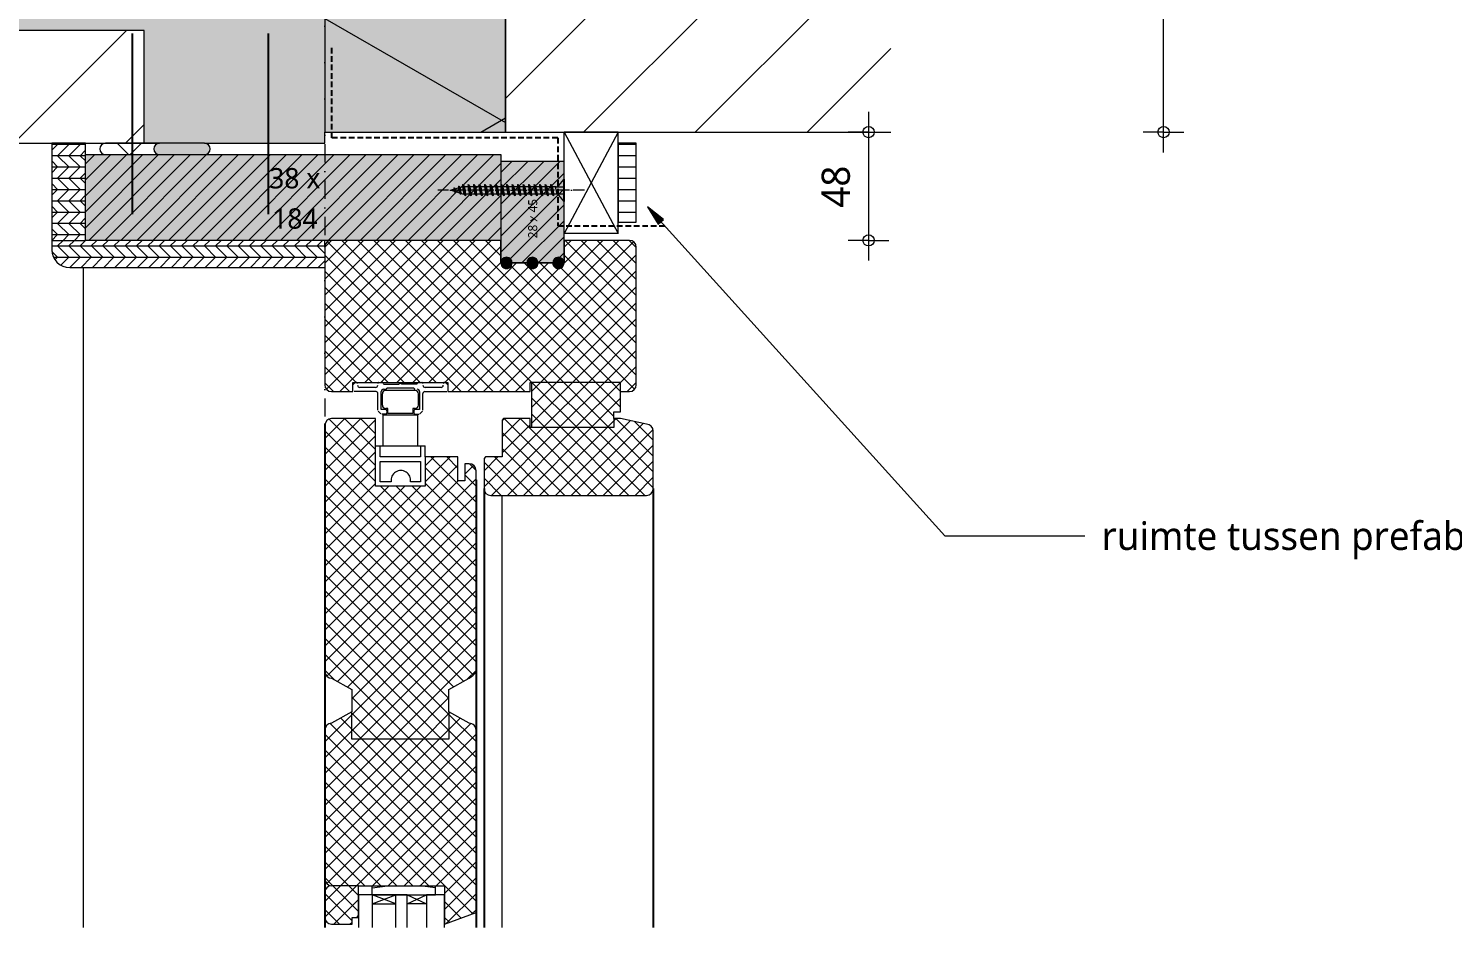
# Model space of a CAD drawing. Header units: millimetres. Extents: x -435 to 27166, y -19117 to 26500.
# Drawn here: x 7391 to 8021, y 18718 to 19116 of the extents above; entities that cross this region are included whole.
import ezdxf

# ---------------------------------------------------------------- set-up
doc = ezdxf.new("R2010")
doc.units = ezdxf.units.MM
for name, pattern in [('MV_hartlijn_staal', [6.6, 5, -0.8, 0, -0.8]), ('MV_hidden', [3.75, 2.5, -1.25]), ('MV_stramien', [16, 8, -4, 0, -4])]:
    doc.linetypes.add(name, pattern=pattern)
for name, color, linetype, lineweight in [('A-ANNO-DIMS', 211, 'Continuous', 13), ('A-ANNO-DIMS-5', 211, 'Continuous', 13), ('A-ANNO-NOTE', 131, 'Continuous', 18), ('A-DETL', 90, 'Continuous', 13), ('A-DETL-GENF', 92, 'Continuous', 18), ('A-DETL-MEDM', 33, 'Continuous', 18), ('G-ANNO-TEXT', 231, 'Continuous', 13)]:
    doc.layers.add(name, color=color, linetype=linetype, lineweight=lineweight)
doc.styles.add('Segoe UI_1', font='segoeui.ttf', dxfattribs={"height": 4})
doc.styles.add('Segoe UI_2', font='segoeui.ttf', dxfattribs={"height": 9})
doc.styles.add('Segoe UI_3', font='segoeui.ttf', dxfattribs={"height": 12.5})
doc.dimstyles.new('2_5_mm_4', dxfattribs={"dimscale": 304.8, "dimtxt": 13.092049, "dimasz": 0.016404, "dimexe": 0.029528, "dimexo": 0.0625, "dimgap": 0.014764, "dimtad": 1, "dimdec": 0, "dimzin": 0, "dimdsep": 46, "dimtxsty": 'Segoe UI_3', "dimblk1": 'DOTBLANK', "dimblk2": 'DOTBLANK', "dimsah": 1, "dimcen": 0.09, "dimdle": 0.029528, "dimazin": 0, "dimtfac": 1, "dimtdec": 4, "dimtix": 1, "dimtmove": 0, "dimatfit": 3, "dimfxl": 0.029528, "dimfxlon": 1, "dimtvp": 1, "dimtfill": 1, "dimtolj": 1, "dimtzin": 0, "dimarcsym": 2})
pattern_1 = [(45, (0, 0), (-24.74874, 24.74874), [])]
pattern_2 = [(0, (0, 0), (0, 5), [50, 0]), (45, (0, 0), (5.00065916, 0), [7.071, -7.071]), (315, (0, 0), (5.00065916, 0), [7.071, -7.071])]
pattern_3 = [(45, (0, 0), (-3.5355339, 3.5355339), []), (135, (0, 0), (-3.5355339, -3.5355339), [])]

# ---------------------------------------------------------------- blocks, each defined once
blk = doc.blocks.new('00 hout_rechthoekig_sls - Vuren 28x45-V75-Details Appartement')
at = {"layer": 'A-DETL-GENF', "lineweight": 13}
blk.add_hatch(color=256, dxfattribs=at).paths.add_polyline_path([(45, 5), (45, 11.5), (44.35, 11.59), (43.75, 11.83), (43.23, 12.23), (42.83, 12.75), (42.59, 13.35), (42.5, 14), (42.59, 14.65), (42.83, 15.25), (43.23, 15.77), (43.75, 16.17), (44.35, 16.41), (45, 16.5), (45, 23), (44.35, 23.09), (43.75, 23.33), (43.23, 23.73), (42.83, 24.25), (42.59, 24.85), (42.5, 25.5), (42.59, 26.15), (42.83, 26.75), (43.23, 27.27), (43.75, 27.67), (44.35, 27.91), (45, 28), (0, 28), (0, 0), (45, 0), (44.35, 0.09), (43.75, 0.33), (43.23, 0.73), (42.83, 1.25), (42.59, 1.85), (42.5, 2.5), (42.59, 3.15), (42.83, 3.75), (43.23, 4.27), (43.75, 4.67), (44.35, 4.91)])
at = {"layer": 'A-DETL-MEDM', "lineweight": 13}
h = blk.add_hatch(dxfattribs=at)
h.set_pattern_fill('FP_93', color=256, style=0, pattern_type=2)
h.set_pattern_definition([(135, (19057.443, -7599.883), (-3.5355339, -3.5355339), [])])
h.paths.add_polyline_path([(45, 5), (45, 11.5), (44.35, 11.59), (43.75, 11.83), (43.23, 12.23), (42.83, 12.75), (42.59, 13.35), (42.5, 14), (42.59, 14.65), (42.83, 15.25), (43.23, 15.77), (43.75, 16.17), (44.35, 16.41), (45, 16.5), (45, 23), (44.35, 23.09), (43.75, 23.33), (43.23, 23.73), (42.83, 24.25), (42.59, 24.85), (42.5, 25.5), (42.59, 26.15), (42.83, 26.75), (43.23, 27.27), (43.75, 27.67), (44.35, 27.91), (45, 28), (0, 28), (0, 0), (45, 0), (44.35, 0.09), (43.75, 0.33), (43.23, 0.73), (42.83, 1.25), (42.59, 1.85), (42.5, 2.5), (42.59, 3.15), (42.83, 3.75), (43.23, 4.27), (43.75, 4.67), (44.35, 4.91)])
at = {"layer": 'A-DETL-MEDM'}
for p, q in [((34.99, 28), (0, 28)), ((0, 28), (0, 0)), ((34.99, 28), (0, 28)), ((45, 28), (34.99, 28)), ((45, 28), (34.99, 28)), ((45, 16.5), (45, 23)), ((45, 16.5), (45, 23)), ((45, 16.5), (45, 23)), ((45, 5), (45, 11.5)), ((45, 5), (45, 11.5)), ((45, 5), (45, 11.5)), ((0, 0), (34.99, 0)), ((34.99, 0), (45, 0))]:
    blk.add_line(p, q, dxfattribs=at)
blk = doc.blocks.new('42 isolatie - Type 1-3765415-Details Appartement')
at = {"layer": 'A-DETL-GENF'}
blk.add_hatch(color=256, dxfattribs=at).paths.add_polyline_path([(0.28, 80.8), (0.28, 0.8), (235.28, 0.8), (235.28, 80.8), (176.12, 80.8)])
at = {"layer": 'A-DETL-GENF', "lineweight": 13}
h = blk.add_hatch(dxfattribs=at)
h.set_pattern_fill('FP_87', color=256, style=0, pattern_type=2)
h.set_pattern_definition([(60, (0, 0), (-69.282, 40), []), (120, (0, 0), (-69.282, -40), [])])
h.paths.add_polyline_path([(0.28, 80.8), (0.28, 0.8), (235.28, 0.8), (235.28, 80.8), (176.12, 80.8)])
at = {"layer": 'A-DETL-GENF'}
for p, q in [((235.28, 80.8), (0.28, 80.8)), ((0.28, 80.8), (0.28, 0.8)), ((235.28, 80.8), (0.28, 80.8)), ((0.28, 80.8), (0.28, 0.8)), ((235.28, 0.8), (235.28, 80.8)), ((235.28, 0.8), (235.28, 80.8)), ((0.28, 0.8), (235.28, 0.8))]:
    blk.add_line(p, q, dxfattribs=at)
blk = doc.blocks.new('00 hout_rechthoekig_sls - SLS 38x184-V78-Details Appartement')
at = {"layer": 'A-DETL-GENF', "lineweight": 13}
blk.add_hatch(color=256, dxfattribs=at).paths.add_polyline_path([(0, -38), (184, -38), (184, 0), (0, 0), (0, -10.53)])
at = {"layer": 'A-DETL-MEDM', "lineweight": 13}
h = blk.add_hatch(dxfattribs=at)
h.set_pattern_fill('FP_100', color=256, style=0, pattern_type=2)
h.set_pattern_definition([(45, (-7415.883, -19060.449), (-3.5355339, 3.5355339), [])])
h.paths.add_polyline_path([(0, -38), (184, -38), (184, 0), (0, 0), (0, -10.53)])
at = {"layer": 'A-DETL-MEDM'}
for p, q in [((0, 0), (32.74, 0)), ((0, -38), (0, 0)), ((32.74, 0), (52.74, 0)), ((52.74, 0), (184, 0)), ((184, 0), (184, -38)), ((184, 0), (184, -38)), ((184, 0), (184, -38)), ((109, -38), (0, -38)), ((109, -38), (0, -38)), ((184, -38), (109, -38)), ((184, -38), (109, -38))]:
    blk.add_line(p, q, dxfattribs=at)
blk = doc.blocks.new('28 schroeven 2D - Verzonken schroef 5_0x50mm-3138919-Details Appartement')
at = {"layer": 'A-DETL-GENF', "linetype": 'MV_hartlijn_staal', "lineweight": 13}
blk.add_line((0, 9.1), (0, -55.9), dxfattribs=at)
at = {"layer": 'A-DETL-GENF', "lineweight": 5}
for p, q in [((-4.9, 0), (4.9, 0)), ((-2.04, -2.4), (-4.9, 0)), ((4.9, 0), (2.04, -2.4)), ((-4.54, -0.3), (4.54, -0.3)), ((2.5, -4.74), (-2.5, -5.9)), ((-2.5, -5.9), (-1.75, -5.26)), ((-1.5, -4), (1.53, -3.26)), ((-1.5, -3.55), (-1.5, -45)), ((1.5, -45), (1.5, -3.55)), ((1.75, -5.38), (2.5, -4.74)), ((2.5, -7.17), (-2.5, -8.34)), ((-2.5, -8.34), (-1.75, -7.7)), ((2.5, -9.61), (-2.5, -10.77)), ((-2.5, -10.77), (-1.75, -10.13)), ((2.5, -12.05), (-2.5, -13.21)), ((-2.5, -13.21), (-1.75, -12.57)), ((1.75, -7.81), (2.5, -7.17)), ((1.75, -10.25), (2.5, -9.61)), ((1.75, -12.69), (2.5, -12.05)), ((2.5, -14.48), (-2.5, -15.65)), ((-2.5, -15.65), (-1.75, -15.01)), ((2.5, -16.92), (-2.5, -18.09)), ((-2.5, -18.09), (-1.75, -17.45)), ((1.75, -15.12), (2.5, -14.48)), ((1.75, -17.56), (2.5, -16.92)), ((2.5, -19.36), (-2.5, -20.52)), ((-2.5, -20.52), (-1.75, -19.88)), ((2.5, -21.8), (-2.5, -22.96)), ((-2.5, -22.96), (-1.75, -22.32)), ((2.5, -24.23), (-2.5, -25.4)), ((-2.5, -25.4), (-1.75, -24.76)), ((1.75, -20), (2.5, -19.36)), ((1.75, -22.44), (2.5, -21.8)), ((1.75, -24.87), (2.5, -24.23)), ((2.5, -26.67), (-2.5, -27.83)), ((-2.5, -27.83), (-1.75, -27.19)), ((2.5, -29.11), (-2.5, -30.27)), ((-2.5, -30.27), (-1.75, -29.63)), ((1.75, -27.31), (2.5, -26.67)), ((1.75, -29.75), (2.5, -29.11)), ((2.5, -31.54), (-2.5, -32.71)), ((-2.5, -32.71), (-1.75, -32.07)), ((2.5, -33.98), (-2.5, -35.15)), ((-2.5, -35.15), (-1.75, -34.51)), ((2.5, -36.42), (-2.5, -37.58)), ((-2.5, -37.58), (-1.75, -36.94)), ((1.75, -32.18), (2.5, -31.54)), ((1.75, -34.62), (2.5, -33.98)), ((1.75, -37.06), (2.5, -36.42)), ((2.5, -38.86), (-2.5, -40.02)), ((-2.5, -40.02), (-1.75, -39.38)), ((2.5, -41.29), (-2.5, -42.46)), ((-2.5, -42.46), (-1.75, -41.82)), ((2.5, -43.73), (-2.5, -44.89)), ((1.75, -39.5), (2.5, -38.86)), ((1.75, -41.93), (2.5, -41.29)), ((1.75, -44.37), (2.5, -43.73)), ((-2.5, -44.89), (-1.75, -44.25)), ((1.76, -45.84), (-1.76, -46.66)), ((-1.76, -46.66), (-1.01, -46.02)), ((-1.5, -45), (0, -50)), ((-1.02, -48.71), (-0.27, -48.07)), ((1.02, -48.23), (-1.02, -48.71)), ((0, -50), (1.5, -45)), ((0.27, -48.87), (1.02, -48.23)), ((1.01, -46.48), (1.76, -45.84))]:
    blk.add_line(p, q, dxfattribs=at)
at = {"layer": 'A-DETL-GENF'}
for p, q in [((-1.5, -3.55), (-1.5, 0)), ((1.5, -3.55), (1.5, 0))]:
    blk.add_line(p, q, dxfattribs=at)
at = {"layer": 'A-DETL-GENF', "lineweight": 5}
for centre, start, end in [((-3, -3.55), 360, 50), ((3, -3.55), 130, 180)]:
    blk.add_arc(centre, 1.5, start, end, dxfattribs=at)
for points in [[(-2.5, -5.9), (-1.83, -6.19), (1.75, -5.38)], [(-1.75, -5.26), (2.23, -4.46), (2.5, -4.74)], [(-2.5, -8.34), (-1.83, -8.63), (1.75, -7.81)], [(-2.5, -10.77), (-1.83, -11.07), (1.75, -10.25)], [(-1.75, -7.7), (2.23, -6.9), (2.5, -7.17)], [(-1.75, -10.13), (2.23, -9.33), (2.5, -9.61)], [(-1.75, -12.57), (2.23, -11.77), (2.5, -12.05)], [(-2.5, -13.21), (-1.83, -13.5), (1.75, -12.69)], [(-2.5, -15.65), (-1.83, -15.94), (1.75, -15.12)], [(-2.5, -18.09), (-1.83, -18.38), (1.75, -17.56)], [(-1.75, -15.01), (2.23, -14.21), (2.5, -14.48)], [(-1.75, -17.45), (2.23, -16.64), (2.5, -16.92)], [(-2.5, -20.52), (-1.83, -20.82), (1.75, -20)], [(-2.5, -22.96), (-1.83, -23.25), (1.75, -22.44)], [(-2.5, -25.4), (-1.83, -25.69), (1.75, -24.87)], [(-1.75, -19.88), (2.23, -19.08), (2.5, -19.36)], [(-1.75, -22.32), (2.23, -21.52), (2.5, -21.8)], [(-1.75, -24.76), (2.23, -23.96), (2.5, -24.23)], [(-2.5, -27.83), (-1.83, -28.13), (1.75, -27.31)], [(-2.5, -30.27), (-1.83, -30.56), (1.75, -29.75)], [(-1.75, -27.19), (2.23, -26.39), (2.5, -26.67)], [(-1.75, -29.63), (2.23, -28.83), (2.5, -29.11)], [(-1.75, -32.07), (2.23, -31.27), (2.5, -31.54)], [(-2.5, -32.71), (-1.83, -33), (1.75, -32.18)], [(-2.5, -35.15), (-1.83, -35.44), (1.75, -34.62)], [(-2.5, -37.58), (-1.83, -37.88), (1.75, -37.06)], [(-1.75, -34.51), (2.23, -33.7), (2.5, -33.98)], [(-1.75, -36.94), (2.23, -36.14), (2.5, -36.42)], [(-2.5, -40.02), (-1.83, -40.31), (1.75, -39.5)], [(-2.5, -42.46), (-1.83, -42.75), (1.75, -41.93)], [(-1.75, -39.38), (2.23, -38.58), (2.5, -38.86)], [(-1.75, -41.82), (2.23, -41.02), (2.5, -41.29)], [(-1.75, -44.25), (2.23, -43.45), (2.5, -43.73)], [(-2.5, -44.89), (-1.83, -45.19), (1.75, -44.37)], [(-1.76, -46.66), (-1.34, -46.87), (1.01, -46.48)], [(-1.02, -48.71), (-0.85, -48.85), (0.27, -48.87)], [(-1.01, -46.02), (1.59, -45.65), (1.76, -45.84)], [(-0.27, -48.07), (0.96, -48.13), (1.02, -48.23)]]:
    blk.add_open_spline(points, degree=2, dxfattribs=at)
blk = doc.blocks.new('31 driedubbel_glas - HR___-3132306-Details Appartement')
at = {"layer": 'A-DETL-GENF', "lineweight": 13}
for p, q in [((265, 0), (250.47, 0)), ((265, -21.5), (265, 0)), ((265, -6), (250.47, -6)), ((261, -6), (261, -16.5)), ((261, -16.5), (265, -6)), ((261, -6), (265, -16.5)), ((250.47, -16.5), (265, -16.5)), ((250.47, -21.5), (265, -21.5)), ((265, -21.5), (261, -30)), ((261, -21.5), (265, -30)), ((261, -30), (261, -21.5)), ((265, -21.5), (265, -30)), ((265, -30), (250.47, -30)), ((265, -30), (261, -30)), ((265, -38), (265, -30)), ((250.47, -38), (265, -38))]:
    blk.add_line(p, q, dxfattribs=at)
blk = doc.blocks.new('Repeating Detail - 00 g lijmbolletje s e-V14-Details Appartement')
at = {"layer": 'A-DETL-GENF'}
for points in [[(-25.5, 0), (-25.41, -0.65), (-25.17, -1.25), (-24.77, -1.77), (-24.25, -2.17), (-23.65, -2.41), (-23, -2.5), (-22.35, -2.41), (-21.75, -2.17), (-21.23, -1.77), (-20.83, -1.25), (-20.59, -0.65), (-20.5, 0), (-20.59, 0.65), (-20.83, 1.25), (-21.23, 1.77), (-21.75, 2.17), (-22.35, 2.41), (-23, 2.5), (-23.65, 2.41), (-24.25, 2.17), (-24.77, 1.77), (-25.17, 1.25), (-25.41, 0.65)], [(-14, 0), (-13.91, -0.65), (-13.67, -1.25), (-13.27, -1.77), (-12.75, -2.17), (-12.15, -2.41), (-11.5, -2.5), (-10.85, -2.41), (-10.25, -2.17), (-9.73, -1.77), (-9.33, -1.25), (-9.09, -0.65), (-9, 0), (-9.09, 0.65), (-9.33, 1.25), (-9.73, 1.77), (-10.25, 2.17), (-10.85, 2.41), (-11.5, 2.5), (-12.15, 2.41), (-12.75, 2.17), (-13.27, 1.77), (-13.67, 1.25), (-13.91, 0.65)], [(-2.5, 0), (-2.41, -0.65), (-2.17, -1.25), (-1.77, -1.77), (-1.25, -2.17), (-0.65, -2.41), (0, -2.5), (0.65, -2.41), (1.25, -2.17), (1.77, -1.77), (2.17, -1.25), (2.41, -0.65), (2.5, 0), (2.41, 0.65), (2.17, 1.25), (1.77, 1.77), (1.25, 2.17), (0.65, 2.41), (0, 2.5), (-0.65, 2.41), (-1.25, 2.17), (-1.77, 1.77), (-2.17, 1.25), (-2.41, 0.65)]]:
    blk.add_hatch(color=256, dxfattribs=at).paths.add_polyline_path(points)
for centre, start, end in [((-23, 0), 360, 180), ((-23, 0), 180, 360), ((-11.5, 0), 360, 180), ((-11.5, 0), 180, 360), ((0, 0), 360, 180), ((0, 0), 180, 360)]:
    blk.add_arc(centre, 2.5, start, end, dxfattribs=at)
blk = doc.blocks.new('DIMBLOCK307-Details Appartement')
at = {"layer": 'A-ANNO-DIMS-5'}
for p, q in [((7893.49, 19061.45), (7893.49, 19319.45)), ((7893.49, 19310.45), (7884.49, 19310.45)), ((7893.49, 19310.45), (7902.49, 19310.45)), ((7893.49, 19070.45), (7884.49, 19070.45)), ((7893.49, 19070.45), (7902.49, 19070.45))]:
    blk.add_line(p, q, dxfattribs=at)
for centre in [(7893.49, 19310.45), (7893.49, 19070.45)]:
    blk.add_circle(centre, 2.5, dxfattribs=at)
at = {"layer": 'A-ANNO-DIMS-5', "color": 0, "insert": (7872.69, 19176.17), "char_height": 12.5, "width": 34.2774, "attachment_point": 1, "rotation": 90, "line_spacing_factor": 1.142579, "style": 'Segoe UI_3', "bg_fill": 3, "box_fill_scale": 1.25, "bg_fill_color": 9, "bg_fill_true_color": 13158600, "bg_fill_transparency": 0}
blk.add_mtext('240', dxfattribs=at)
blk = doc.blocks.new('_DotBlank')
at = {"color": 0, "linetype": 'ByBlock', "lineweight": -2}
blk.add_line((-0.5, 0), (-1, 0), dxfattribs=at)
blk.add_circle((0, 0), 0.5, dxfattribs=at)
blk = doc.blocks.new('DIMBLOCK310-Details Appartement')
at = {"layer": 'A-ANNO-DIMS-5'}
for p, q in [((7762.8, 19079.45), (7762.8, 19013.45)), ((7762.8, 19070.45), (7753.8, 19070.45)), ((7762.8, 19070.45), (7771.8, 19070.45)), ((7762.8, 19022.45), (7753.8, 19022.45)), ((7762.8, 19022.45), (7771.8, 19022.45))]:
    blk.add_line(p, q, dxfattribs=at)
for centre in [(7762.8, 19070.45), (7762.8, 19022.45)]:
    blk.add_circle(centre, 2.5, dxfattribs=at)
at = {"layer": 'A-ANNO-DIMS-5', "color": 0, "insert": (7741.99, 19036.93), "char_height": 12.5, "width": 22.8516, "attachment_point": 1, "rotation": 90, "line_spacing_factor": 1.142579, "style": 'Segoe UI_3', "bg_fill": 3, "box_fill_scale": 1.25, "bg_fill_color": 9, "bg_fill_true_color": 13158600, "bg_fill_transparency": 0}
blk.add_mtext('48', dxfattribs=at)

msp = doc.modelspace()

# ---------------------------------------------------------------- hatches: boundary and pattern name
at = {"layer": 'A-DETL-GENF', "lineweight": 13}
h = msp.add_hatch(dxfattribs=at)
h.set_pattern_fill('FP_78', color=250, style=0, pattern_type=2)
h.set_pattern_definition(pattern_1)
h.paths.add_polyline_path([(7673.15, 19070.45), (7772.6, 19070.45), (7772.6, 19290.45), (7714.42, 19290.45), (7684.27, 19353.66), (7601.88, 19353.66), (7601.88, 19070.45)])
at = {"layer": 'A-DETL-GENF'}
for color, points in [(9, [(7469.27, 19065.45), (7521.88, 19065.45), (7521.88, 19305.45), (7037.29, 19305.45), (7037.29, 19115.45), (7441.88, 19115.45), (7441.88, 19065.45), (7468.62, 19065.45)]), (7, [(7468.62, 19060.45), (7469.27, 19060.53), (7469.87, 19060.78), (7470.39, 19061.18), (7470.79, 19061.7), (7471.04, 19062.3), (7471.12, 19062.95), (7471.04, 19063.6), (7470.79, 19064.2), (7470.39, 19064.72), (7469.87, 19065.11), (7469.27, 19065.36), (7468.62, 19065.45), (7448.62, 19065.45), (7447.97, 19065.36), (7447.37, 19065.11), (7446.85, 19064.72), (7446.46, 19064.2), (7446.21, 19063.6), (7446.12, 19062.95), (7446.21, 19062.3), (7446.46, 19061.7), (7446.85, 19061.18), (7447.37, 19060.78), (7447.97, 19060.53), (7448.62, 19060.45)])]:
    msp.add_hatch(color=color, dxfattribs=at).paths.add_polyline_path(points)
at = {"layer": 'A-DETL-GENF', "lineweight": 13}
h = msp.add_hatch(dxfattribs=at)
h.set_pattern_fill('FP_78', color=250, style=0, pattern_type=2)
h.set_pattern_definition(pattern_1)
h.paths.add_polyline_path([(7435.95, 19065.45), (7441.88, 19065.45), (7441.88, 19115.45), (7037.29, 19115.45), (7037.29, 19065.45), (7415.88, 19065.45)])
h = msp.add_hatch(dxfattribs=at)
h.set_pattern_fill('FP_11', color=254, style=0, pattern_type=2)
h.set_pattern_definition(pattern_2)
h.paths.add_polyline_path([(7415.88, 19022.45), (7415.88, 19065.45), (7400.88, 19065.45), (7400.88, 19022.45)])
h = msp.add_hatch(dxfattribs=at)
h.set_pattern_fill('FP_21', color=251, style=0, pattern_type=2)
h.set_pattern_definition([(45, (0, 0), (-10.606602, 10.606602), []), (135, (0, 0), (-10.606602, -10.606602), [])])
h.paths.add_polyline_path([(7424.72, 19060.45), (7448.62, 19060.45), (7447.97, 19060.53), (7447.37, 19060.78), (7446.85, 19061.18), (7446.46, 19061.7), (7446.21, 19062.3), (7446.12, 19062.95), (7446.21, 19063.6), (7446.46, 19064.2), (7446.85, 19064.72), (7447.37, 19065.11), (7447.97, 19065.36), (7448.62, 19065.45), (7424.72, 19065.45), (7424.07, 19065.36), (7423.47, 19065.11), (7422.95, 19064.72), (7422.56, 19064.2), (7422.31, 19063.6), (7422.22, 19062.95), (7422.31, 19062.3), (7422.56, 19061.7), (7422.95, 19061.18), (7423.47, 19060.78), (7424.07, 19060.53)])
h = msp.add_hatch(dxfattribs=at)
h.set_pattern_fill('FP_36', color=254, style=0, pattern_type=2)
h.set_pattern_definition([(0, (0, 0), (0, 5), [])])
h.paths.add_polyline_path([(7659.88, 19030.45), (7659.88, 19065.45), (7651.88, 19065.45), (7651.88, 19030.45)])
h = msp.add_hatch(dxfattribs=at)
h.set_pattern_fill('FP_11', color=254, style=0, pattern_type=2)
h.set_pattern_definition(pattern_2)
h.paths.add_polyline_path([(7521.88, 19010.45), (7521.88, 19022.45), (7400.88, 19022.45), (7400.88, 19018.45), (7401.16, 19016.38), (7401.96, 19014.45), (7403.23, 19012.79), (7404.88, 19011.52), (7406.81, 19010.72), (7408.88, 19010.45), (7435.95, 19010.45)])
h = msp.add_hatch(dxfattribs=at)
h.set_pattern_fill('FP_20', color=250, style=0, pattern_type=2)
h.set_pattern_definition(pattern_3)
h.paths.add_polyline_path([(7534.37, 18955.45), (7534.37, 18959.45), (7576.37, 18959.45), (7576.37, 18955.45), (7612.91, 18955.45), (7612.91, 18959.45), (7652.91, 18959.45), (7652.91, 18955.45), (7656.88, 18955.45), (7657.66, 18955.55), (7658.38, 18955.85), (7659, 18956.33), (7659.48, 18956.95), (7659.78, 18957.67), (7659.88, 18958.45), (7659.88, 19019.45), (7659.78, 19020.23), (7659.48, 19020.95), (7659, 19021.57), (7658.38, 19022.05), (7657.66, 19022.35), (7656.88, 19022.45), (7627.88, 19022.45), (7627.88, 19012.44), (7627.8, 19011.8), (7627.52, 19011.16), (7627.15, 19010.67), (7626.63, 19010.28), (7626.03, 19010.03), (7625.38, 19009.94), (7624.74, 19010.03), (7624.13, 19010.28), (7623.62, 19010.67), (7623.22, 19011.19), (7622.97, 19011.8), (7622.88, 19012.44), (7616.38, 19012.44), (7616.3, 19011.8), (7616.05, 19011.19), (7615.65, 19010.67), (7615.13, 19010.28), (7614.53, 19010.03), (7613.88, 19009.94), (7613.24, 19010.03), (7612.63, 19010.28), (7612.12, 19010.67), (7611.72, 19011.19), (7611.47, 19011.8), (7611.38, 19012.44), (7604.88, 19012.44), (7604.8, 19011.8), (7604.55, 19011.19), (7604.15, 19010.67), (7603.63, 19010.28), (7603.03, 19010.03), (7602.38, 19009.94), (7601.74, 19010.03), (7601.13, 19010.28), (7600.62, 19010.67), (7600.15, 19011.36), (7599.97, 19011.8), (7599.88, 19012.44), (7599.88, 19022.45), (7524.88, 19022.45), (7524.11, 19022.35), (7523.38, 19022.05), (7522.76, 19021.57), (7522.29, 19020.95), (7521.99, 19020.23), (7521.88, 19019.45), (7521.88, 18958.45), (7521.99, 18957.67), (7522.29, 18956.95), (7522.76, 18956.33), (7523.38, 18955.85), (7524.11, 18955.55), (7524.88, 18955.45)])
h = msp.add_hatch(dxfattribs=at)
h.set_pattern_fill('FP_20', color=250, style=0, pattern_type=2)
h.set_pattern_definition(pattern_3)
h.paths.add_polyline_path([(7613.41, 18939.45), (7649.91, 18939.45), (7649.91, 18946.45), (7652.91, 18946.45), (7652.91, 18959.45), (7613.41, 18959.45), (7613.41, 18940.95)])
h = msp.add_hatch(dxfattribs=at)
h.set_pattern_fill('FP_20', color=250, style=0, pattern_type=2)
h.set_pattern_definition(pattern_3)
h.paths.add_polyline_path([(7576.88, 18801.46), (7576.88, 18823.46), (7585.88, 18828.46), (7587.06, 18829.27), (7588.08, 18830.28), (7588.88, 18831.46), (7588.88, 18920.45), (7588.78, 18921.23), (7588.48, 18921.95), (7588, 18922.57), (7587.38, 18923.05), (7586.66, 18923.35), (7585.88, 18923.45), (7583.88, 18923.45), (7583.88, 18915.95), (7580.88, 18915.95), (7580.88, 18926.45), (7566.37, 18926.45), (7566.37, 18913.45), (7544.38, 18913.45), (7544.38, 18943.45), (7524.89, 18943.45), (7524.12, 18943.35), (7523.4, 18943.05), (7522.78, 18942.57), (7522.3, 18941.96), (7522, 18941.24), (7521.9, 18940.46), (7521.9, 18831.41), (7522, 18830.63), (7522.31, 18829.9), (7522.79, 18829.27), (7523.41, 18828.79), (7524.14, 18828.49), (7524.92, 18828.39), (7533.88, 18823.46), (7533.88, 18801.46), (7574.88, 18801.46)])
h = msp.add_hatch(dxfattribs=at)
h.set_pattern_fill('FP_20', color=250, style=0, pattern_type=2)
h.set_pattern_definition(pattern_3)
h.paths.add_polyline_path([(7595.41, 18909.45), (7664.41, 18909.45), (7665.19, 18909.55), (7665.91, 18909.85), (7666.53, 18910.33), (7667.01, 18910.95), (7667.31, 18911.67), (7667.41, 18912.45), (7667.41, 18937.95), (7667.31, 18938.73), (7667.01, 18939.45), (7666.53, 18940.07), (7665.91, 18940.55), (7665.19, 18940.85), (7664.41, 18940.95), (7652.91, 18943.45), (7649.91, 18943.45), (7649.91, 18939.45), (7612.91, 18939.45), (7612.91, 18943.45), (7601.11, 18943.45), (7600.41, 18942.75), (7600.41, 18926.45), (7593.11, 18926.45), (7592.41, 18925.75), (7592.41, 18912.45), (7592.51, 18911.67), (7592.81, 18910.95), (7593.29, 18910.33), (7593.91, 18909.85), (7594.63, 18909.55)])
h = msp.add_hatch(dxfattribs=at)
h.set_pattern_fill('FP_20', color=250, style=0, pattern_type=2)
h.set_pattern_definition(pattern_3)
h.paths.add_polyline_path([(7574.88, 18719.46), (7588.88, 18724.56), (7588.88, 18805.46), (7588.81, 18806.13), (7588.59, 18806.76), (7588.23, 18807.33), (7587.75, 18807.81), (7587.18, 18808.16), (7586.55, 18808.39), (7585.88, 18808.46), (7576.88, 18813.46), (7576.88, 18801.46), (7533.88, 18801.46), (7533.88, 18813.46), (7524.9, 18808.45), (7524.12, 18808.35), (7523.4, 18808.05), (7522.78, 18807.58), (7522.31, 18806.96), (7522.01, 18806.24), (7521.91, 18805.47), (7521.91, 18739.5), (7522.01, 18738.71), (7522.32, 18737.97), (7522.81, 18737.34), (7523.44, 18736.85), (7524.18, 18736.55), (7524.97, 18736.44), (7574.88, 18736.44)])
h = msp.add_hatch(dxfattribs=at)
h.set_pattern_fill('FP_20', color=250, style=0, pattern_type=2)
h.set_pattern_definition(pattern_3)
h.paths.add_polyline_path([(7533.93, 18719.44), (7533.93, 18722.44), (7536.88, 18722.44), (7536.88, 18736.44), (7524.88, 18736.44), (7524.11, 18736.34), (7523.38, 18736.04), (7522.76, 18735.56), (7522.29, 18734.94), (7521.99, 18734.22), (7521.88, 18733.44), (7521.88, 18722.44), (7521.99, 18721.67), (7522.29, 18720.94), (7522.76, 18720.32), (7523.38, 18719.84), (7524.11, 18719.54), (7524.88, 18719.44)])
at = {"layer": 'G-ANNO-TEXT'}
msp.add_hatch(color=7, dxfattribs=at).paths.add_polyline_path([(7664.77, 19037.3), (7669.62, 19029.56), (7671.98, 19031.69)])

# ---------------------------------------------------------------- linework, layer by layer
at = {"layer": 'A-DETL', "linetype": 'MV_stramien', "lineweight": 18}
msp.add_line((7521.88, 19709.02), (7521.88, 18717.93), dxfattribs=at)
at = {"layer": 'A-DETL', "lineweight": 18}
for p, q in [((7601.88, 19320.81), (7601.88, 19070.45)), ((7441.88, 19115.45), (7037.29, 19115.45)), ((7441.88, 19065.45), (7441.88, 19115.45)), ((7037.29, 19065.45), (7400.88, 19065.45)), ((7415.88, 19065.45), (7400.88, 19065.45)), ((7400.88, 19065.45), (7400.88, 19022.45)), ((7415.88, 19065.45), (7441.88, 19065.45)), ((7415.88, 19060.45), (7415.88, 19065.45)), ((7448.62, 19065.45), (7424.72, 19065.45)), ((7441.88, 19065.45), (7448.62, 19065.45)), ((7468.62, 19065.45), (7448.62, 19065.45)), ((7468.62, 19065.45), (7521.88, 19065.45)), ((7521.88, 19065.45), (7521.88, 19070.45)), ((7601.88, 19070.45), (7772.6, 19070.45)), ((7627.88, 19025.45), (7627.88, 19070.45)), ((7651.88, 19070.45), (7627.88, 19070.45)), ((7651.88, 19070.45), (7627.88, 19025.45)), ((7627.88, 19070.45), (7651.88, 19025.45)), ((7651.88, 19025.45), (7651.88, 19070.45)), ((7651.88, 19065.45), (7651.88, 19030.45)), ((7659.88, 19065.45), (7651.88, 19065.45)), ((7659.88, 19030.45), (7659.88, 19065.45)), ((7424.72, 19060.45), (7448.62, 19060.45)), ((7448.62, 19060.45), (7468.62, 19060.45)), ((7651.88, 19030.45), (7659.88, 19030.45)), ((7400.88, 19022.45), (7415.88, 19022.45)), ((7599.88, 19022.45), (7524.88, 19022.45)), ((7599.88, 19012.44), (7599.88, 19022.45)), ((7651.88, 19025.45), (7627.88, 19025.45)), ((7656.88, 19022.45), (7627.88, 19022.45)), ((7627.88, 19022.45), (7627.88, 19012.44)), ((7521.88, 19019.45), (7521.88, 18958.45)), ((7659.88, 18958.45), (7659.88, 19019.45)), ((7611.38, 19012.44), (7604.88, 19012.44)), ((7622.88, 19012.44), (7616.38, 19012.44)), ((7534.37, 18955.45), (7534.37, 18959.45)), ((7534.37, 18959.45), (7576.37, 18959.45)), ((7576.37, 18959.45), (7576.37, 18955.45)), ((7612.91, 18955.45), (7612.91, 18959.45)), ((7612.91, 18959.45), (7613.41, 18959.45)), ((7613.41, 18959.45), (7613.41, 18939.45)), ((7652.91, 18959.45), (7613.41, 18959.45)), ((7652.91, 18946.45), (7652.91, 18959.45)), ((7524.88, 18955.45), (7534.37, 18955.45)), ((7576.37, 18955.45), (7612.91, 18955.45)), ((7652.91, 18955.45), (7656.88, 18955.45)), ((7649.91, 18943.45), (7649.91, 18946.45)), ((7649.91, 18946.45), (7652.91, 18946.45)), ((7521.9, 18940.46), (7521.9, 18831.41)), ((7544.38, 18943.45), (7524.89, 18943.45)), ((7544.38, 18913.45), (7544.38, 18943.45)), ((7601.11, 18943.45), (7600.41, 18942.75)), ((7600.41, 18942.75), (7600.41, 18926.45)), ((7612.91, 18943.45), (7601.11, 18943.45)), ((7612.91, 18939.45), (7612.91, 18943.45)), ((7649.91, 18939.45), (7612.91, 18939.45)), ((7652.91, 18943.45), (7649.91, 18943.45)), ((7649.91, 18943.45), (7649.91, 18939.45)), ((7664.41, 18940.95), (7652.91, 18943.45)), ((7667.41, 18912.45), (7667.41, 18937.95)), ((7580.88, 18926.45), (7566.37, 18926.45)), ((7566.37, 18926.45), (7566.37, 18913.45)), ((7580.88, 18915.95), (7580.88, 18926.45)), ((7593.11, 18926.45), (7592.41, 18925.75)), ((7600.41, 18926.45), (7593.11, 18926.45)), ((7585.88, 18923.45), (7583.88, 18923.45)), ((7583.88, 18923.45), (7583.88, 18915.95)), ((7588.88, 18831.46), (7588.88, 18920.45)), ((7592.41, 18925.75), (7592.41, 18912.45)), ((7583.88, 18915.95), (7580.88, 18915.95)), ((7566.37, 18913.45), (7544.38, 18913.45)), ((7595.41, 18909.45), (7664.41, 18909.45)), ((7524.92, 18828.39), (7533.88, 18823.46)), ((7576.88, 18823.46), (7585.88, 18828.46)), ((7533.88, 18823.46), (7533.88, 18813.46)), ((7576.88, 18813.46), (7576.88, 18823.46)), ((7533.88, 18813.46), (7524.9, 18808.45)), ((7533.88, 18801.46), (7533.88, 18813.46)), ((7585.88, 18808.46), (7576.88, 18813.46)), ((7576.88, 18813.46), (7576.88, 18801.46)), ((7521.91, 18805.47), (7521.91, 18739.5)), ((7576.88, 18801.46), (7533.88, 18801.46)), ((7588.88, 18724.56), (7588.88, 18805.46)), ((7536.88, 18736.44), (7574.88, 18736.44)), ((7542.88, 18732.46), (7542.88, 18736.44)), ((7542.88, 18735.47), (7549.73, 18736.44)), ((7570.88, 18735.47), (7564.03, 18736.44)), ((7570.88, 18732.46), (7570.88, 18736.44)), ((7574.88, 18736.44), (7574.88, 18719.46)), ((7574.88, 18719.46), (7588.88, 18724.56)), ((7533.93, 18719.44), (7533.93, 18722.44)), ((7533.93, 18722.44), (7536.88, 18722.44))]:
    msp.add_line(p, q, dxfattribs=at)
at = {"layer": 'A-DETL', "lineweight": 25}
for p, q in [((7436.68, 19034.09), (7436.68, 19114.09)), ((7496.88, 19034.09), (7496.88, 19114.09)), ((7521.88, 18941.27), (7521.88, 18717.93)), ((7588.88, 18916.27), (7588.88, 18717.93)), ((7592.41, 18912.45), (7592.41, 18717.93)), ((7667.41, 18912.45), (7667.41, 18717.93)), ((7521.89, 18739.49), (7521.89, 18733.44)), ((7588.88, 18724.56), (7588.88, 18717.93)), ((7521.89, 18722.44), (7521.89, 18717.93))]:
    msp.add_line(p, q, dxfattribs=at)
at = {"layer": 'A-DETL', "linetype": 'MV_hidden', "lineweight": 25}
for p, q in [((7525.06, 19067.81), (7525.06, 19107.81)), ((7625.06, 19067.81), (7525.06, 19067.81)), ((7625.06, 19067.81), (7625.06, 19028.92)), ((7625.06, 19028.92), (7673.04, 19028.92))]:
    msp.add_line(p, q, dxfattribs=at)
at = {"layer": 'A-DETL'}
for p, q in [((7400.88, 19022.45), (7400.88, 19018.45)), ((7521.88, 19019.45), (7521.88, 19022.45)), ((7408.88, 19010.45), (7521.88, 19010.45)), ((7414.88, 19010.45), (7414.88, 18717.93)), ((7535.22, 18959.3), (7534.52, 18958.6)), ((7547.87, 18958.75), (7554.71, 18958.75)), ((7562.87, 18958.75), (7556.03, 18958.75)), ((7576.22, 18958.6), (7575.52, 18959.3)), ((7544.57, 18955.45), (7534.87, 18955.45)), ((7544.38, 18957.25), (7537.36, 18957.25)), ((7545.37, 18947.16), (7545.37, 18954.64)), ((7546.87, 18947.45), (7546.87, 18955.45)), ((7547.37, 18949.46), (7547.37, 18954.44)), ((7547.87, 18956.45), (7548.86, 18956.45)), ((7561.88, 18955.95), (7548.88, 18955.95)), ((7561.37, 18956.95), (7549.37, 18956.95)), ((7563.37, 18949.44), (7563.37, 18954.44)), ((7563.87, 18955.45), (7563.87, 18947.45)), ((7565.37, 18947.16), (7565.37, 18954.64)), ((7566.17, 18955.45), (7575.87, 18955.45)), ((7573.38, 18957.25), (7566.36, 18957.25)), ((7545.52, 18946.8), (7546.72, 18945.6)), ((7548.87, 18947.45), (7546.87, 18947.45)), ((7548.87, 18945.45), (7547.08, 18945.45)), ((7547.81, 18945.18), (7562.93, 18945.18)), ((7547.81, 18931.34), (7547.81, 18945.18)), ((7549.87, 18947.95), (7548.85, 18947.95)), ((7549.37, 18946.95), (7549.37, 18945.95)), ((7549.87, 18945.75), (7549.87, 18947.95)), ((7560.87, 18945.75), (7549.87, 18945.75)), ((7560.87, 18947.95), (7560.87, 18945.75)), ((7561.85, 18947.95), (7560.87, 18947.95)), ((7561.37, 18946.95), (7561.37, 18945.95)), ((7563.87, 18947.45), (7561.87, 18947.45)), ((7561.87, 18945.45), (7563.66, 18945.45)), ((7562.93, 18945.18), (7562.93, 18931.34)), ((7564.02, 18945.6), (7565.22, 18946.8)), ((7544.38, 18931.34), (7566.37, 18931.34)), ((7546.4, 18926.52), (7546.4, 18931.34)), ((7564.34, 18926.52), (7546.4, 18926.52)), ((7564.34, 18931.34), (7564.34, 18926.52)), ((7566.37, 18926.45), (7566.37, 18931.34)), ((7546.4, 18924.51), (7564.34, 18924.51)), ((7546.4, 18915.46), (7546.4, 18924.51)), ((7564.34, 18924.51), (7564.34, 18915.46)), ((7551.32, 18915.46), (7546.4, 18915.46)), ((7564.34, 18915.46), (7559.82, 18915.46)), ((7600.38, 18909.45), (7600.38, 18717.93)), ((7521.88, 18733.44), (7521.88, 18722.44)), ((7536.88, 18736.44), (7524.88, 18736.44)), ((7536.88, 18722.44), (7536.88, 18736.44)), ((7542.88, 18732.46), (7570.88, 18732.46)), ((7524.88, 18719.44), (7533.93, 18719.44))]:
    msp.add_line(p, q, dxfattribs=at)
at = {"layer": 'A-DETL', "lineweight": 18}
for centre, radius, start, end in [((7424.72, 19062.95), 2.5, 90, 270), ((7448.62, 19062.95), 2.5, 90, 270), ((7448.62, 19062.95), 2.5, 90, 270), ((7468.62, 19062.95), 2.5, 270, 90), ((7524.88, 19019.45), 3, 90, 180), ((7656.88, 19019.45), 3, 0, 90), ((7524.88, 18958.45), 3, 180, 270), ((7656.88, 18958.45), 3, 270, 0), ((7524.89, 18940.46), 2.99, 90, 180), ((7664.41, 18937.95), 3, 0, 90), ((7585.88, 18920.45), 3, 0, 90), ((7595.41, 18912.45), 3, 180, 270), ((7664.41, 18912.45), 3, 270, 360), ((7524.92, 18831.41), 3.02, 180, 270), ((7582.13, 18835.21), 7.72, 299.05446, 330.94554), ((7524.9, 18805.47), 2.99, 90.00003, 180), ((7585.88, 18805.46), 3, 0, 90.00001), ((7524.97, 18739.5), 3.06, 180, 268.36261)]:
    msp.add_arc(centre, radius, start, end, dxfattribs=at)
at = {"layer": 'A-DETL'}
for centre, radius, start, end in [((7408.88, 19018.45), 8, 180, 270), ((7535.87, 18958.95), 0.5, 359.99958, 89.99979), ((7537.37, 18958.25), 1, 180, 269.69309), ((7544.37, 18958.25), 1, 270.30691, 359.99958), ((7545.87, 18958.95), 0.5, 89.99979, 180), ((7547.37, 18958.95), 0.5, 359.99958, 89.99979), ((7555.37, 18958), 1, 48.59162, 131.40838), ((7563.37, 18958.95), 0.5, 89.99979, 180), ((7564.87, 18958.95), 0.5, 359.99958, 89.99979), ((7566.37, 18958.25), 1, 180, 269.69309), ((7573.37, 18958.25), 1, 270.30691, 359.99958), ((7574.87, 18958.95), 0.5, 89.99979, 180), ((7544.57, 18954.65), 0.8, 359.49954, 89.99979), ((7547.87, 18955.45), 1, 89.99979, 180), ((7548.87, 18954.45), 1.5, 89.61214, 180.36548), ((7548.87, 18956.95), 0.5, 269.40908, 0.01004), ((7561.87, 18956.95), 0.5, 179.98996, 269.99937), ((7561.87, 18954.45), 1.5, 359.63452, 89.61214), ((7562.87, 18955.45), 1, 359.99958, 89.99979), ((7566.17, 18954.65), 0.8, 89.99979, 180.50046), ((7548.87, 18949.45), 1.5, 179.63452, 269.37989), ((7548.87, 18946.95), 0.5, 0, 89.99979), ((7548.87, 18945.95), 0.5, 269.99937, 360), ((7561.87, 18946.95), 0.5, 89.99979, 180), ((7561.87, 18945.95), 0.5, 180, 269.99937), ((7561.87, 18949.45), 1.5, 269.37989, 359.63452), ((7555.57, 18916.16), 4.31, 350.7159, 189.2841), ((7524.88, 18733.44), 3, 90, 180), ((7524.88, 18722.44), 3, 180, 270)]:
    msp.add_arc(centre, radius, start, end, dxfattribs=at)
at = {"layer": 'G-ANNO-TEXT', "color": 250}
for p, q in [((7664.77, 19037.3), (7669.62, 19029.56)), ((7671.98, 19031.69), (7664.77, 19037.3)), ((7669.62, 19029.56), (7671.98, 19031.69)), ((7796.53, 18891.5), (7858.53, 18891.5))]:
    msp.add_line(p, q, dxfattribs=at)

# ---------------------------------------------------------------- block references
at = {"layer": 'A-DETL-GENF'}
for name, p, rotation in [('42 isolatie - Type 1-3765415-Details Appartement', (7602.68, 19070.17), 90.00000000000487), ('28 schroeven 2D - Verzonken schroef 5_0x50mm-3138919-Details Appartement', (7627.88, 19044.63), 269.9999999999999), ('Repeating Detail - 00 g lijmbolletje s e-V14-Details Appartement', (7602.38, 19012.44), 180)]:
    msp.add_blockref(name, p, dxfattribs=dict(at, rotation=rotation))
at = {"layer": 'A-DETL-GENF', "lineweight": 13, "rotation": 90}
msp.add_blockref('31 driedubbel_glas - HR___-3132306-Details Appartement', (7536.88, 18467.46), dxfattribs=at)
at = {"layer": 'A-DETL-MEDM', "lineweight": 13}
msp.add_blockref('00 hout_rechthoekig_sls - SLS 38x184-V78-Details Appartement', (7415.88, 19060.45), dxfattribs=at)
at = {"layer": 'A-DETL-MEDM', "lineweight": 13, "rotation": 270.0000000000072}
msp.add_blockref('00 hout_rechthoekig_sls - Vuren 28x45-V75-Details Appartement', (7599.88, 19057.44), dxfattribs=at)

# ---------------------------------------------------------------- texts
at = {"layer": 'A-ANNO-NOTE', "lineweight": 13, "char_height": 9, "attachment_point": 1, "style": 'Segoe UI_2'}
for s, insert, width in [('38 x', (7497.25, 19054.48), 29.2616), ('184', (7498.57, 19036.62), 26.4557)]:
    msp.add_mtext(s, dxfattribs=dict(at, insert=insert, width=width))
at = {"layer": 'A-ANNO-NOTE', "lineweight": 13, "insert": (7611.97, 19023.4), "char_height": 4, "width": 23.6498, "attachment_point": 1, "rotation": 90, "style": 'Segoe UI_1'}
msp.add_mtext('28 x 45', dxfattribs=at)
at = {"layer": 'G-ANNO-TEXT', "color": 7, "insert": (7866.03, 18897.75), "char_height": 12.5, "width": 632.9323, "attachment_point": 1, "style": 'Segoe UI_3'}
msp.add_mtext('ruimte tussen prefab beton en kozijn uitvullen met 8 mm rockpanel', dxfattribs=at)

# ---------------------------------------------------------------- dimensions: what is measured, and where the dimension line sits
at = {"layer": 'A-ANNO-DIMS'}
dim = msp.add_linear_dim(base=(7893.49, 19310.45), p1=(7884.49, 19070.45), p2=(7884.49, 19310.45), angle=90, dimstyle='2_5_mm_4', override={"dimpost": '<>', "dimfxl": 240}, dxfattribs=at)
dim.commit()
dim.dimension.update_dxf_attribs({"geometry": 'DIMBLOCK307-Details Appartement', "text_midpoint": (7882.53, 19190.45)})

# ---------------------------------------------------------------- next in the draw order: dimensions: what is measured, and where the dimension line sits
dim = msp.add_linear_dim(base=(7762.8, 19022.45), p1=(7771.8, 19070.45), p2=(7753.8, 19022.45), angle=90, dimstyle='2_5_mm_4', override={"dimpost": '<>', "dimfxl": 51.264022}, dxfattribs=at)
dim.commit()
dim.dimension.update_dxf_attribs({"geometry": 'DIMBLOCK310-Details Appartement', "text_midpoint": (7751.84, 19046.45)})

# ---------------------------------------------------------------- next in the draw order: linework, layer by layer
at = {"layer": 'G-ANNO-TEXT', "color": 250}
msp.add_line((7664.77, 19037.3), (7796.53, 18891.5), dxfattribs=at)

doc.saveas('drawing.dxf')
